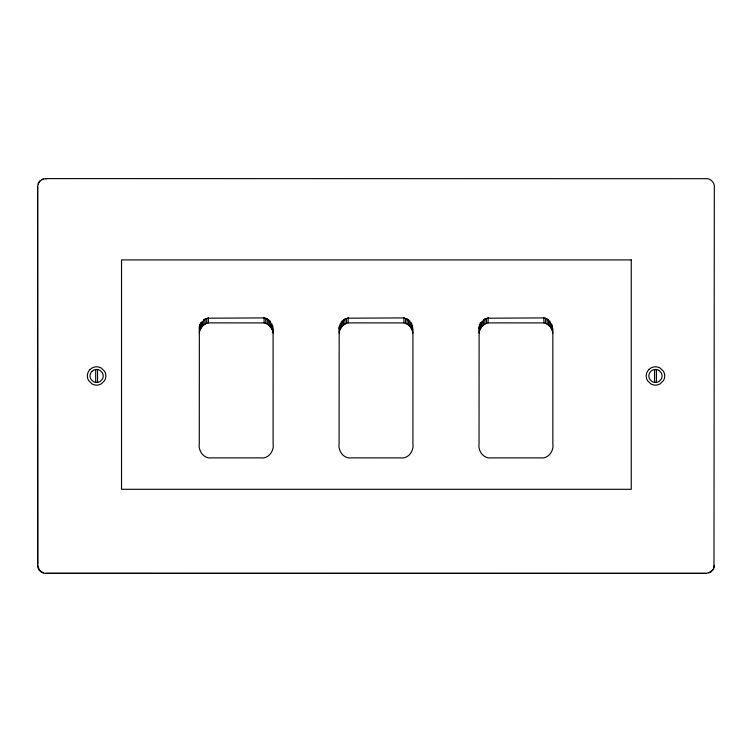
<?xml version="1.0" encoding="UTF-8"?>
<svg xmlns="http://www.w3.org/2000/svg" width="752" height="752" viewBox="0 0 752 752"><rect width="100%" height="100%" fill="white"/><g stroke="black" fill="none" stroke-linecap="round" stroke-linejoin="round"><path stroke-width="1.13" d="M273.098 328.69L273.108 443.859C274.33 450.974 268.342 459.162 260.7 457.883L211.688 457.865C204.036 459.134 198.058 450.946 199.28 443.83L199.355 326.471M199.355 333.033L199.769 324.62M199.769 331.181L200.427 329.414L200.427 322.852M200.427 329.414L201.32 327.787L201.32 322.317M201.32 327.787L202.42 326.33L202.42 321.959M202.42 326.33L203.707 325.09L203.707 319.619M203.707 325.09L205.146 324.084L205.146 318.613M205.146 324.084L206.706 323.341L206.706 318.97M206.706 323.341L208.351 322.881L208.351 317.41M273.098 333.07C272.431 328.323 268.953 323.839 264.112 322.899L264.112 317.438M265.757 323.369L265.757 317.899M267.317 324.112L267.317 318.641M268.755 325.118L268.755 319.647M270.043 326.359L270.043 320.897M271.143 327.816L271.143 323.445M272.036 329.442L272.036 323.98M272.694 331.209L272.694 325.738M412.914 328.69L412.914 443.859C414.136 450.974 408.157 459.162 400.506 457.883L351.494 457.865C343.843 459.134 337.864 450.946 339.086 443.83L339.171 326.471M339.171 333.033L339.575 326.8M339.575 331.181L340.233 329.414L340.233 323.952M340.233 329.414L341.126 327.787L341.126 322.317M341.126 327.787L342.226 326.33L342.226 320.869M342.226 326.33L343.514 325.09L343.514 319.619M343.514 325.09L344.952 324.084L344.952 318.613M344.952 324.084L346.512 323.341L346.512 318.97M346.512 323.341L348.157 322.881L348.157 317.41M412.904 333.07C412.246 328.323 408.759 323.839 403.927 322.899L403.927 317.438M405.563 323.369L405.563 318.989M407.123 324.112L407.123 318.641M408.562 325.118L408.571 319.647M409.849 326.359L409.849 320.897M410.949 327.816L410.949 322.345M411.842 329.442L411.842 323.98M412.5 331.209L412.5 325.738M552.852 328.69L552.861 443.859C554.083 450.974 548.095 459.162 540.453 457.883L491.441 457.865C483.79 459.134 477.811 450.946 479.033 443.83L479.109 326.471M479.109 333.033L479.522 324.62M479.522 331.181L480.18 329.414L480.18 322.852M480.18 329.414L481.073 327.787L481.073 322.317M481.073 327.787L482.173 326.33L482.173 321.959M482.173 326.33L483.461 325.09L483.461 319.619M483.461 325.09L484.899 324.084L484.899 318.613M484.899 324.084L486.459 323.341L486.459 318.97M486.459 323.341L488.104 322.881L488.104 317.41M552.852 333.07C552.184 328.323 548.706 323.839 543.865 322.899L543.865 317.438M545.51 323.369L545.51 317.899M547.071 324.112L547.071 318.641M548.509 325.118L548.509 319.647M549.797 326.359L549.797 320.897M550.896 327.816L550.896 323.445M551.789 329.442L551.789 323.98M552.447 331.209L552.447 325.738M37.685 186.609L37.76 564.066C36.669 569.292 41.83 574.284 47.028 573.24L706.316 573.315M40.082 180.978L38.512 182.99L37.6 186.609L37.685 564.141M714.4 565.316L713.488 569.01M713.977 567.854L714.315 187.859C715.199 182.661 710.217 177.81 705.047 178.685L45.684 178.6M199.299 328.427L200.37 324.704L202.373 321.518M339.105 328.427L339.349 327.148M479.052 328.427L480.124 324.704L482.126 321.518M339.707 325.898L342.179 321.518L345.967 318.632M38.098 184.146L39.254 181.928M713.488 568.926L711.044 571.84L706.316 573.4L45.684 573.4M712.821 569.997L708.798 572.902M39.997 180.978L43.202 179.014L47.028 178.685M203.219 320.634L206.161 318.632M482.972 320.634L485.914 318.632M42.121 179.502L43.287 179.014M207.242 318.209L264.074 317.908L267.233 319.28L270.692 322.617M347.048 318.209L403.88 317.908L407.039 319.28L409.737 321.64M486.995 318.209L543.828 317.908L546.986 319.28L550.445 322.617M208.351 322.881L264.112 322.899M348.157 322.881L403.927 322.899M488.104 322.881L543.865 322.899M43.287 572.902L39.254 569.997L37.685 565.316M658.761 370.304L661.177 372.691A6.477 6.477 0 0 1 661.177 379.224L658.761 381.612A6.646 6.646 0 0 1 652.172 381.612L649.756 379.224A6.477 6.477 0 0 1 649.756 372.691L650.809 371.347A6.636 6.636 0 0 1 658.761 370.313M410.498 322.617L411.758 324.779M552.184 325.954L552.57 327.176M412.246 325.954L412.632 327.176M272.431 325.954L272.816 327.176M90.061 369.467L88.586 371.375A9.099 9.099 0 0 0 88.586 380.55L91.979 383.905A9.344 9.344 0 0 0 101.247 383.905L104.641 380.55A9.099 9.099 0 0 0 104.641 371.375L101.247 368.01A9.344 9.344 0 0 0 91.979 368.01L90.061 369.467M91.951 371.347L90.907 372.691A6.477 6.477 0 0 0 90.907 379.224L93.314 381.612A6.646 6.646 0 0 0 99.913 381.612L102.328 379.224A6.477 6.477 0 0 0 102.328 372.691L99.913 370.304A6.636 6.636 0 0 0 91.951 371.347M648.91 369.467L647.444 371.375A9.099 9.099 0 0 0 647.444 380.55L650.837 383.905A9.344 9.344 0 0 0 660.106 383.905L663.49 380.55A9.099 9.099 0 0 0 663.49 371.375L660.106 368.01A9.344 9.344 0 0 0 650.837 368.01L648.91 369.467M631.248 259.91L121.523 259.91L121.523 489.298L631.248 489.298L631.248 259.91M97.544 369.655L95.692 369.655L95.692 382.26L97.544 382.26L97.544 369.655M656.393 369.655L654.541 369.655L654.541 382.26L656.393 382.26L656.393 369.655"/></g></svg>
